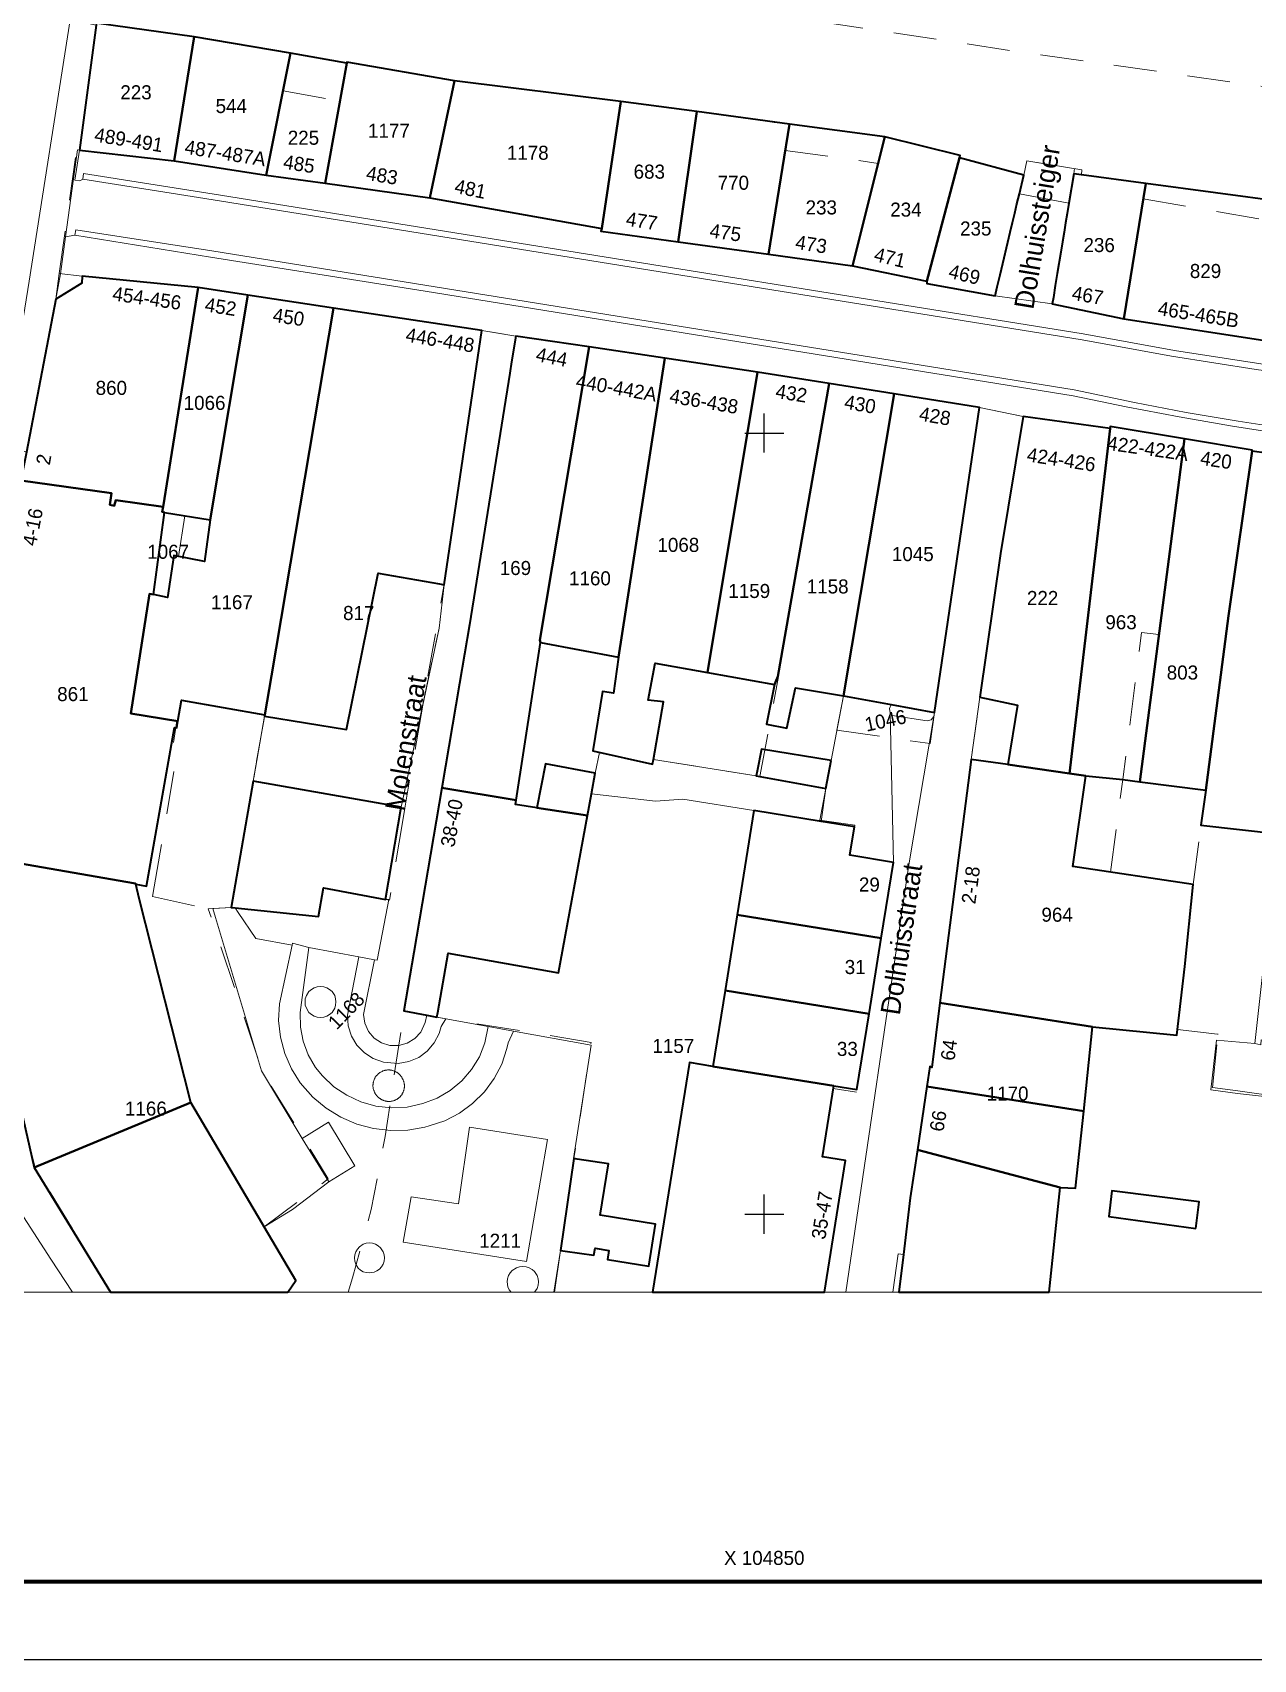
# Model space of a CAD drawing. Header units: metres. Extents: x 104718 to 105139, y 425172 to 425468.
# Drawn here: x 104803.2 to 104881.3, y 425171.5 to 425275.6 of the extents above; entities that cross this region are included whole.
import ezdxf
from ezdxf.enums import TextEntityAlignment as Align

# ---------------------------------------------------------------- set-up
doc = ezdxf.new("R2010")
doc.units = ezdxf.units.M
doc.header["$MEASUREMENT"] = 0
doc.linetypes.add('IE-TERREINAFSCHEIDING_KUNSTMATIG-SO', pattern=[10, 4, 4, -2])
doc.linetypes.add('KG-PERCEEL-SO', pattern=[19, 5.5, -4, 5.5, -4])
for name, color, linetype, lineweight in [('B-XX-AL-COORDINAATPUNT-G', 7, 'Continuous', 25), ('B-XX-AL-COORDINAATPUNT-T', 7, 'Continuous', 25), ('B-XX-AL-TEKENBLAD_DEELKADER-G', 7, 'Continuous', 18), ('B-XX-AL-TEKENBLAD_KADER-G', 7, 'Continuous', 70), ('B-XX-AL-TEKENBLAD_KADER_AFSNIJMARKERING-G', 7, 'Continuous', 25), ('B-XX-GR-BEPLANTING_CULTUUR_HEESTERS-G', 90, 'Continuous', 18), ('B-XX-IE-TERREINAFSCHEIDING_KUNSTMATIG_MUUR-G', 90, 'IE-TERREINAFSCHEIDING_KUNSTMATIG-SO', 18), ('B-XX-KG-GRENS_PERCEEL-G', 150, 'KG-PERCEEL-SO', 18), ('B-XX-KG-GRENS_PERCEEL-T', 150, 'KG-PERCEEL-SO', 18), ('B-XX-OG-BEBOUWING-G', 7, 'Continuous', 35), ('B-XX-OG-BEBOUWING_HUISNUMMER-T', 7, 'Continuous', 18), ('B-XX-OG-BEBOUWING_STRAATNAAM-T', 7, 'Continuous', 18), ('B-XX-OG-TERREIN_ERF-G', 7, 'Continuous', 18), ('B-XX-OG-WATER_RIVIER-G', 130, 'Continuous', 18), ('B-XX-VH-GESLOTENVERHARDING_KUNSTSTOF-G', 10, 'Continuous', 18), ('B-XX-VH-ONVERHARD_ZAND-G', 210, 'Continuous', 18), ('B-XX-VH-OPENVERHARDING-G', 90, 'Continuous', 18), ('B-XX-VH-OPENVERHARDING_BETONSTRAATSTEEN-G', 90, 'Continuous', 18)]:
    doc.layers.add(name, color=color, linetype=linetype, lineweight=lineweight)

msp = doc.modelspace()

# ---------------------------------------------------------------- linework, layer by layer
at = {"layer": 'B-XX-AL-COORDINAATPUNT-G', "ltscale": 0.5, "flags": 128}
for points in [[(104850, 425248.75), (104850, 425251.25)], [(104848.75, 425250), (104851.25, 425250)], [(104850, 425198.75), (104850, 425201.25)], [(104848.75, 425200), (104851.25, 425200)]]:
    msp.add_lwpolyline(points, dxfattribs=at)
at = {"layer": 'B-XX-AL-TEKENBLAD_DEELKADER-G', "ltscale": 0.5}
msp.add_lwpolyline([(104728.5, 425176.5), (105041.5, 425176.5), (105041.5, 425463.5), (104728.5, 425463.5)], close=True, dxfattribs=at)
at = {"layer": 'B-XX-AL-TEKENBLAD_KADER-G', "ltscale": 0.5}
msp.add_lwpolyline([(104728.5, 425176.5), (105134, 425176.5), (105134, 425463.5), (104728.5, 425463.5)], close=True, dxfattribs=at)
at = {"layer": 'B-XX-AL-TEKENBLAD_KADER_AFSNIJMARKERING-G', "ltscale": 0.5}
msp.add_lwpolyline([(104718.5, 425171.5), (105139, 425171.5), (105139, 425468.5), (104718.5, 425468.5)], close=True, dxfattribs=at)
at = {"layer": 'B-XX-GR-BEPLANTING_CULTUUR_HEESTERS-G', "ltscale": 0.5}
msp.add_lwpolyline([(104825.97, 425220.15), (104825.76, 425220.15), (104821.78, 425220.88), (104821.46, 425219.06), (104816.12, 425219.6), (104816.33, 425219.3), (104817.46, 425217.64), (104819.77, 425217.22), (104819.8, 425217.35), (104820.84, 425217.07), (104824.04, 425216.47), (104825.04, 425216.29), (104825.21, 425216.25), (104825.34, 425216.92)], close=True, dxfattribs=at)
at = {"layer": 'B-XX-IE-TERREINAFSCHEIDING_KUNSTMATIG_MUUR-G', "ltscale": 0.5, "flags": 128}
for points in [[(104829.51, 425240.28), (104829.18, 425237.5), (104826.75, 425226.06)], [(104818.01, 425231.88), (104817.28, 425227.71)]]:
    msp.add_lwpolyline(points, dxfattribs=at)
at = {"layer": 'B-XX-KG-GRENS_PERCEEL-G', "ltscale": 0.5, "flags": 128}
for points in [[(104806.64, 425283.5), (104830.34, 425279.82), (104866.98, 425274.3), (104903.27, 425269.17), (104934.56, 425264.95), (104960.26, 425261.3), (104972.43, 425259.51)], [(104807.24, 425276.1), (104807.26, 425276.23), (104813.51, 425275.36)], [(104806.16, 425268.11), (104807.24, 425276.1)], [(104812.21, 425267.42), (104813.51, 425275.36)], [(104813.51, 425275.36), (104814.15, 425275.27), (104819.68, 425274.31), (104819.2, 425271.91)], [(104822.84, 425271.24), (104823.28, 425273.74), (104830.18, 425272.54)], [(104828.59, 425265.06), (104830.18, 425272.54)], [(104830.18, 425272.54), (104840.82, 425271.22)], [(104818.12, 425266.51), (104819.2, 425271.91)], [(104819.2, 425271.91), (104822.84, 425271.24)], [(104821.88, 425265.99), (104822.84, 425271.24)], [(104839.6, 425263.09), (104840.82, 425271.22)], [(104840.82, 425271.22), (104842.55, 425271.01), (104845.68, 425270.57)], [(104844.49, 425262.24), (104845.68, 425270.57)], [(104845.68, 425270.57), (104850.63, 425269.88), (104851.61, 425269.76), (104851.34, 425268.09)], [(104857.3, 425267.26), (104857.73, 425268.96), (104862.55, 425267.77), (104862.49, 425267.62)], [(104804.87, 425260.2), (104805.97, 425268.13), (104806.16, 425268.11)], [(104806.16, 425268.11), (104812.21, 425267.42)], [(104850.27, 425261.45), (104851.34, 425268.09)], [(104851.34, 425268.09), (104857.3, 425267.26)], [(104812.21, 425267.42), (104817.7, 425266.57), (104818.12, 425266.51)], [(104855.62, 425260.72), (104857.3, 425267.26)], [(104860.41, 425259.72), (104862.49, 425267.62)], [(104862.49, 425267.62), (104866.62, 425266.5)], [(104866.62, 425266.5), (104866.81, 425267.42), (104869.87, 425266.93)], [(104869.81, 425266.59), (104869.87, 425266.93)], [(104818.12, 425266.51), (104821.88, 425265.99)], [(104821.88, 425265.99), (104828.59, 425265.06)], [(104866.62, 425266.5), (104864.78, 425258.78), (104860.41, 425259.57), (104860.41, 425259.72)], [(104873.02, 425257.31), (104868.44, 425258.26), (104869.81, 425266.59)], [(104869.81, 425266.59), (104874.43, 425265.97), (104874.26, 425264.98)], [(104828.59, 425265.06), (104828.88, 425265.02), (104839.6, 425263.09)], [(104873.02, 425257.31), (104874.26, 425264.98)], [(104874.26, 425264.98), (104883.29, 425263.44)], [(104844.49, 425262.24), (104839.54, 425262.91), (104839.6, 425263.09)], [(104844.49, 425262.24), (104850.27, 425261.45)], [(104850.27, 425261.45), (104855.62, 425260.72)], [(104855.62, 425260.72), (104860.41, 425259.72)], [(104804.65, 425258.57), (104804.87, 425260.2)], [(104804.87, 425260.2), (104806.34, 425260.04)], [(104806.34, 425260.04), (104813.75, 425259.31)], [(104802.84, 425249.19), (104804.65, 425258.57)], [(104811.51, 425245.28), (104811.62, 425245.96), (104813.75, 425259.31)], [(104812.9, 425244.71), (104814.52, 425244.44), (104816.93, 425258.83)], [(104813.75, 425259.31), (104816.93, 425258.83)], [(104816.93, 425258.83), (104822.43, 425258)], [(104815.87, 425219.63), (104818.02, 425231.96), (104818.46, 425234.46), (104820.62, 425247.39), (104822.43, 425258)], [(104822.43, 425258), (104831.91, 425256.56)], [(104829.51, 425240.33), (104831.91, 425256.56)], [(104831.91, 425256.56), (104834.09, 425256.21)], [(104873.02, 425257.31), (104873.1, 425257.29), (104882.5, 425255.86)], [(104829.36, 425227.28), (104831.09, 425237.48), (104834.09, 425256.21)], [(104834.09, 425256.21), (104838.79, 425255.51)], [(104834.11, 425226.49), (104835.67, 425236.6), (104835.64, 425236.72), (104838.79, 425255.51)], [(104838.79, 425255.51), (104843.64, 425254.8)], [(104843.64, 425254.8), (104840.66, 425235.66), (104840.34, 425233.34), (104839.65, 425233.46), (104839.02, 425229.66), (104839.45, 425229.56)], [(104843.64, 425254.8), (104847.29, 425254.26), (104849.57, 425253.9)], [(104842.9, 425229.1), (104843.55, 425232.8), (104842.57, 425232.9), (104843.01, 425235.27), (104846.36, 425234.68), (104849.57, 425253.9)], [(104849.57, 425253.9), (104854.15, 425253.17)], [(104850.86, 425234.42), (104854.15, 425253.17)], [(104854.15, 425253.17), (104858.32, 425252.51)], [(104855.07, 425233.18), (104856.82, 425243.62), (104858.32, 425252.51)], [(104858.32, 425252.51), (104863.78, 425251.64)], [(104860.9, 425232.11), (104863.78, 425251.64)], [(104863.78, 425251.64), (104866.58, 425251.05)], [(104863.25, 425229.11), (104863.8, 425233.09), (104865.12, 425242.28), (104866.58, 425251.05)], [(104866.58, 425251.05), (104872.14, 425250.28)], [(104869.58, 425228.21), (104870.67, 425237.78), (104872.14, 425250.28)], [(104872.14, 425250.28), (104872.14, 425250.42), (104876.9, 425249.63)], [(104872.17, 425221.89), (104872.95, 425227.82), (104874.15, 425237.24), (104875.27, 425237.11), (104876.9, 425249.63)], [(104876.9, 425249.63), (104881.23, 425248.86)], [(104877.46, 425221.1), (104877.95, 425224.91), (104878.27, 425227.14), (104879.72, 425238.29), (104881.23, 425248.86)], [(104881.23, 425248.86), (104886.75, 425248.06)], [(104802.41, 425246.96), (104808.22, 425246.15), (104808.1, 425245.4), (104808.39, 425245.34), (104808.49, 425245.7), (104811.51, 425245.28)], [(104810.89, 425239.66), (104811.6, 425244.92)], [(104811.6, 425244.92), (104811.46, 425244.95), (104811.51, 425245.28)], [(104811.6, 425244.92), (104812.9, 425244.71)], [(104812.49, 425242.09), (104812.9, 425244.71)], [(104810.89, 425239.66), (104811.79, 425239.47), (104812.2, 425242.15), (104812.49, 425242.09)], [(104810.95, 425220.95), (104812.36, 425229.25), (104812.07, 425229.49), (104812.4, 425231.57), (104809.45, 425232.05), (104810.64, 425239.7), (104810.89, 425239.66)], [(104826.84, 425225.07), (104826.98, 425225.98), (104829.51, 425240.33)], [(104849.72, 425228.02), (104850.92, 425234.41), (104850.86, 425234.42)], [(104854.65, 425230.98), (104855.07, 425233.18)], [(104855.07, 425233.18), (104860.9, 425232.11)], [(104860.63, 425230.12), (104860.9, 425232.11)], [(104853.94, 425227.24), (104854.65, 425230.98)], [(104854.65, 425230.98), (104860.63, 425230.12)], [(104839.18, 425228.23), (104839.45, 425229.56)], [(104839.45, 425229.56), (104842.85, 425228.81), (104842.9, 425229.1)], [(104838.68, 425225.51), (104839.18, 425228.23)], [(104842.9, 425229.1), (104849.48, 425228.06), (104849.72, 425228.02)], [(104861.23, 425213.52), (104861.31, 425214.18), (104863.25, 425229.11)], [(104863.25, 425229.11), (104865.6, 425228.78), (104869.58, 425228.21)], [(104869.58, 425228.21), (104870.6, 425228.05), (104869.76, 425222.25), (104872.17, 425221.89)], [(104826.93, 425213.02), (104829.36, 425227.28)], [(104829.36, 425227.28), (104834.11, 425226.49)], [(104849.72, 425228.02), (104853.94, 425227.24)], [(104853.56, 425225.22), (104853.94, 425227.24)], [(104835.44, 425226), (104834.07, 425226.23), (104834.11, 425226.49)], [(104835.44, 425226), (104838.68, 425225.51)], [(104853.56, 425225.22), (104855.79, 425224.9), (104855.45, 425223.03), (104858.27, 425222.52), (104855.9, 425207.8)], [(104815.87, 425219.63), (104821.46, 425219.06), (104821.78, 425220.88), (104826.01, 425220.11), (104826.84, 425225.07)], [(104808.17, 425195), (104803.29, 425203.08), (104801.96, 425208.47), (104800.93, 425213), (104798.71, 425222.98)], [(104802.74, 425222.38), (104809.45, 425221.21), (104809.75, 425221.15), (104810.95, 425220.95)], [(104810.83, 425220.33), (104810.95, 425220.95)], [(104872.17, 425221.89), (104877.46, 425221.1)], [(104876.45, 425211.83), (104876.93, 425215.86), (104877.46, 425221.1)], [(104810.83, 425220.33), (104814.41, 425219.55)], [(104814.41, 425219.55), (104815.87, 425219.63)], [(104819.51, 425195), (104820.02, 425195.76), (104817.99, 425199.2), (104822.09, 425202.26), (104817.87, 425209.12), (104814.41, 425219.55)], [(104823.36, 425195), (104823.65, 425195.93), (104824.84, 425200.31), (104825.73, 425204.98), (104826.93, 425213.02)], [(104826.93, 425213.02), (104829.04, 425212.61), (104838.92, 425211), (104837.82, 425203.56)], [(104859.8, 425204.12), (104860.6, 425209.45), (104860.72, 425209.39), (104861.23, 425213.52)], [(104861.23, 425213.52), (104871.02, 425211.99)], [(104869.93, 425201.67), (104871.02, 425211.99)], [(104871.02, 425211.99), (104876.41, 425211.46)], [(104876.41, 425211.46), (104876.45, 425211.83)], [(104876.45, 425211.83), (104879.01, 425211.52), (104879.05, 425211.52)], [(104878.7, 425208.11), (104879.05, 425211.52)], [(104855.2, 425203.44), (104853.72, 425203.68), (104854.42, 425208.04), (104855.9, 425207.8)], [(104878.7, 425208.11), (104880.31, 425207.89)], [(104880.31, 425207.89), (104887.44, 425206.91)], [(104836.96, 425197.67), (104837.82, 425203.56)], [(104853.85, 425195), (104855.2, 425203.44)], [(104858.62, 425195), (104859.36, 425201.16), (104859.8, 425204.12)], [(104859.8, 425204.12), (104868.95, 425201.71), (104869.93, 425201.67)], [(104836.52, 425195), (104836.96, 425197.67)]]:
    msp.add_lwpolyline(points, dxfattribs=at)
at = {"layer": 'B-XX-OG-BEBOUWING-G', "ltscale": 0.5}
for points in [[(104806.16, 425268.11), (104812.22, 425267.42), (104813.51, 425275.36), (104807.26, 425276.23), (104807.24, 425276.1)], [(104819.68, 425274.31), (104813.51, 425275.36), (104812.22, 425267.42), (104818.12, 425266.51)], [(104823.28, 425273.68), (104819.68, 425274.31), (104818.12, 425266.51), (104821.88, 425265.99)], [(104830.17, 425272.54), (104823.28, 425273.74), (104823.28, 425273.68), (104821.88, 425265.99), (104828.59, 425265.06)], [(104840.82, 425271.22), (104830.17, 425272.54), (104828.59, 425265.06), (104839.6, 425263.09)], [(104845.68, 425270.57), (104840.82, 425271.22), (104839.6, 425263.09), (104839.54, 425262.91), (104844.49, 425262.24)], [(104851.61, 425269.76), (104845.68, 425270.57), (104844.49, 425262.24), (104850.27, 425261.45)], [(104857.73, 425268.95), (104851.61, 425269.76), (104850.27, 425261.45), (104855.64, 425260.71)], [(104862.49, 425267.62), (104862.55, 425267.77), (104857.73, 425268.95), (104855.64, 425260.71), (104860.41, 425259.72)], [(104862.49, 425267.62), (104860.41, 425259.72), (104860.41, 425259.57), (104864.78, 425258.78), (104864.92, 425259.36), (104865.1, 425260.12), (104865.28, 425260.86), (104865.6, 425262.22), (104865.75, 425262.86), (104865.9, 425263.48), (104866.04, 425264.07), (104866.18, 425264.67), (104866.33, 425265.3), (104866.62, 425266.5)], [(104873.02, 425257.31), (104874.43, 425265.97), (104870.3, 425266.52), (104869.81, 425266.59), (104869.5, 425264.71), (104869.39, 425264.06), (104869.29, 425263.45), (104869.19, 425262.86), (104869.09, 425262.23), (104868.98, 425261.58), (104868.76, 425260.21), (104868.63, 425259.45), (104868.51, 425258.68), (104868.44, 425258.26)], [(104883.29, 425263.44), (104883.34, 425264.78), (104874.43, 425265.97), (104873.02, 425257.31), (104882.47, 425255.86)], [(104802.41, 425246.96), (104808.22, 425246.15), (104808.1, 425245.4), (104808.39, 425245.34), (104808.49, 425245.7), (104811.51, 425245.28), (104813.75, 425259.31), (104806.34, 425260.04), (104806.31, 425259.6), (104804.65, 425258.57), (104802.76, 425248.78)], [(104822.43, 425258), (104816.93, 425258.83), (104814.52, 425244.44), (104814.16, 425241.77), (104812.2, 425242.15), (104811.79, 425239.47), (104810.9, 425239.66), (104810.64, 425239.7), (104809.45, 425232.05), (104812.46, 425231.56), (104812.7, 425232.9), (104818.02, 425231.96), (104818.46, 425234.46)], [(104816.93, 425258.83), (104813.75, 425259.31), (104811.51, 425245.28), (104811.46, 425244.95), (104811.6, 425244.92), (104814.52, 425244.44)], [(104822.43, 425258), (104818.46, 425234.46), (104818.02, 425231.96), (104818.01, 425231.88), (104823.25, 425231.03), (104825.29, 425241.02), (104829.2, 425240.34), (104829.51, 425240.28), (104831.91, 425256.56)], [(104838.79, 425255.51), (104834.09, 425256.21), (104833.82, 425254.56), (104833.71, 425253.84), (104831.13, 425237.72), (104830.49, 425233.96), (104829.35, 425227.28), (104834.11, 425226.49), (104835.67, 425236.6), (104835.64, 425236.75)], [(104843.64, 425254.8), (104838.79, 425255.51), (104835.64, 425236.75), (104835.67, 425236.6), (104840.66, 425235.66)], [(104849.57, 425253.9), (104843.64, 425254.8), (104840.66, 425235.66), (104840.34, 425233.34), (104839.65, 425233.46), (104839.02, 425229.66), (104842.85, 425228.81), (104842.9, 425229.1), (104843.55, 425232.8), (104842.57, 425232.9), (104843.01, 425235.27), (104846.36, 425234.68)], [(104854.15, 425253.17), (104849.57, 425253.9), (104846.36, 425234.68), (104850.65, 425233.91), (104850.86, 425234.42)], [(104858.32, 425252.51), (104854.15, 425253.17), (104850.86, 425234.42), (104850.65, 425233.91), (104850.14, 425231.36), (104851.45, 425231.11), (104852.01, 425233.69), (104855.07, 425233.18)], [(104858.13, 425232.62), (104860.9, 425232.11), (104863.78, 425251.64), (104858.32, 425252.51), (104855.07, 425233.18)], [(104872.14, 425250.28), (104866.58, 425251.05), (104865.12, 425242.28), (104863.8, 425233.09), (104866.21, 425232.59), (104865.6, 425228.78), (104869.54, 425228.21)], [(104876.9, 425249.63), (104872.14, 425250.42), (104872.14, 425250.28), (104869.54, 425228.21), (104870.59, 425228.05), (104872.95, 425227.82), (104874.05, 425227.67)], [(104881.23, 425248.84), (104881.23, 425248.9), (104876.9, 425249.63), (104874.05, 425227.67), (104878.27, 425227.14), (104879.72, 425238.29)], [(104886.75, 425248.06), (104881.23, 425248.84), (104879.72, 425238.29), (104878.27, 425227.14), (104877.95, 425224.91), (104882.91, 425224.35), (104883.54, 425224.25)], [(104810.9, 425239.66), (104811.6, 425244.92), (104811.46, 425244.95), (104811.51, 425245.28), (104808.49, 425245.7), (104808.39, 425245.34), (104808.1, 425245.4), (104808.22, 425246.15), (104802.41, 425246.96), (104800.77, 425238.43), (104798.74, 425223.2), (104802.74, 425222.38), (104809.75, 425221.16), (104809.76, 425221.12), (104810.46, 425221), (104812.24, 425231.16), (104812.39, 425231.13), (104812.46, 425231.56), (104809.45, 425232.05), (104810.64, 425239.7)], [(104854.29, 425229.04), (104849.82, 425229.76), (104849.54, 425228.35), (104849.48, 425228.06), (104853.94, 425227.24)], [(104835.44, 425226), (104838.68, 425225.51), (104838.94, 425226.91), (104839.18, 425228.23), (104836, 425228.83)], [(104870.59, 425228.05), (104869.54, 425228.21), (104865.6, 425228.78), (104863.25, 425229.11), (104861.23, 425213.52), (104871.02, 425211.99), (104876.41, 425211.46), (104876.93, 425215.86), (104877.46, 425221.1), (104869.76, 425222.25)], [(104826.75, 425226.06), (104817.28, 425227.71), (104815.87, 425219.63), (104816.12, 425219.6), (104821.46, 425219.06), (104821.78, 425220.88), (104825.76, 425220.15)], [(104838.68, 425225.51), (104835.44, 425226), (104834.07, 425226.23), (104834.11, 425226.49), (104829.35, 425227.28), (104827.57, 425216.75), (104826.93, 425213.02), (104828.39, 425212.74), (104829.04, 425212.61), (104829.1, 425212.91), (104829.77, 425216.71), (104836.82, 425215.45)], [(104849.34, 425225.83), (104848.27, 425219.16), (104857.49, 425217.67), (104858.27, 425222.52), (104855.48, 425222.97), (104855.78, 425224.79), (104853.65, 425225.13)], [(104809.99, 425220.21), (104809.76, 425221.12), (104809.75, 425221.16), (104802.74, 425222.38), (104798.74, 425223.2), (104798.73, 425223.09), (104798.69, 425223.09), (104799.38, 425220.07), (104803.25, 425202.99), (104813.29, 425207.15)], [(104856.71, 425212.82), (104857.49, 425217.67), (104848.27, 425219.16), (104847.49, 425214.31)], [(104846.71, 425209.46), (104854.45, 425208.22), (104855.93, 425207.98), (104856.71, 425212.82), (104847.49, 425214.31)], [(104871.02, 425211.99), (104861.23, 425213.52), (104860.72, 425209.39), (104860.6, 425209.45), (104860.41, 425208.17), (104870.45, 425206.6)], [(104854.45, 425208.22), (104846.71, 425209.46), (104845.21, 425209.7), (104842.84, 425195), (104853.85, 425195), (104855.2, 425203.44), (104853.72, 425203.68)], [(104870.45, 425206.6), (104860.41, 425208.17), (104859.8, 425204.12), (104868.95, 425201.71), (104869.93, 425201.67)], [(104817.84, 425199.45), (104813.29, 425207.15), (104803.25, 425202.99), (104808.14, 425195), (104819.51, 425195), (104820.02, 425195.76), (104817.99, 425199.2)], [(104837.82, 425203.56), (104836.96, 425197.67), (104837.25, 425197.63), (104839.1, 425197.38), (104839.17, 425197.83), (104840.06, 425197.68), (104839.96, 425197.11), (104842.61, 425196.68), (104843.04, 425199.36), (104839.5, 425199.93), (104840.02, 425203.23), (104838.03, 425203.53)], [(104868.23, 425195), (104868.95, 425201.71), (104859.8, 425204.12), (104859.34, 425201.05), (104858.91, 425197.42), (104858.62, 425195)], [(104877.62, 425199.09), (104877.84, 425200.79), (104872.25, 425201.5), (104872.06, 425199.86)]]:
    msp.add_lwpolyline(points, close=True, dxfattribs=at)
at = {"layer": 'B-XX-OG-TERREIN_ERF-G', "ltscale": 0.5}
for points in [[(104814.52, 425244.44), (104811.6, 425244.92), (104810.9, 425239.66), (104811.79, 425239.47), (104812.2, 425242.15), (104814.16, 425241.77)], [(104829.18, 425237.5), (104829.51, 425240.28), (104829.2, 425240.34), (104825.29, 425241.02), (104823.25, 425231.03), (104818.01, 425231.88), (104817.28, 425227.71), (104826.75, 425226.06)], [(104838.94, 425226.91), (104843.04, 425226.43), (104844.79, 425226.56), (104849.34, 425225.83), (104853.65, 425225.13), (104853.94, 425227.24), (104849.48, 425228.06), (104842.9, 425229.1), (104842.85, 425228.81), (104839.02, 425229.66), (104839.65, 425233.46), (104840.34, 425233.34), (104840.66, 425235.66), (104835.67, 425236.6), (104834.11, 425226.49), (104834.07, 425226.23), (104835.44, 425226), (104836, 425228.83), (104839.18, 425228.23)], [(104850.14, 425231.36), (104850.65, 425233.91), (104846.36, 425234.68), (104843.01, 425235.27), (104842.57, 425232.9), (104843.55, 425232.8), (104842.9, 425229.1), (104849.48, 425228.06), (104849.54, 425228.35), (104849.82, 425229.76), (104854.29, 425229.04), (104855.07, 425233.18), (104852.01, 425233.69), (104851.45, 425231.11)], [(104817.82, 425209.17), (104814.86, 425219), (104814.69, 425219.57), (104815.87, 425219.63), (104817.28, 425227.71), (104818.01, 425231.88), (104818.02, 425231.96), (104812.7, 425232.9), (104812.46, 425231.56), (104812.39, 425231.13), (104812.24, 425231.16), (104810.46, 425221), (104809.76, 425221.12), (104809.99, 425220.21), (104813.29, 425207.15), (104817.84, 425199.45), (104817.99, 425199.2), (104819.79, 425200.31), (104822.12, 425202.07), (104820.42, 425204.84)], [(104866.21, 425232.59), (104863.8, 425233.09), (104863.25, 425229.11), (104865.6, 425228.78)], [(104885.94, 425195), (104887.38, 425206.5), (104887.44, 425206.91), (104883.55, 425207.36), (104880.3, 425207.73), (104878.58, 425207.96), (104878.96, 425211.14), (104881.4, 425210.93), (104882.91, 425224.35), (104877.95, 425224.91), (104878.27, 425227.14), (104874.05, 425227.67), (104872.95, 425227.82), (104870.59, 425228.05), (104869.76, 425222.25), (104877.46, 425221.1), (104876.93, 425215.86), (104876.41, 425211.46), (104871.02, 425211.99), (104870.45, 425206.6), (104869.93, 425201.67), (104868.95, 425201.71), (104868.23, 425195)], [(104849.34, 425225.83), (104844.79, 425226.56), (104843.04, 425226.43), (104838.94, 425226.91), (104838.68, 425225.51), (104836.82, 425215.45), (104829.77, 425216.71), (104829.1, 425212.91), (104829.04, 425212.61), (104829.61, 425212.51), (104832.33, 425212.01), (104833.95, 425211.72), (104838.91, 425210.81), (104837.79, 425203.56), (104837.82, 425203.56), (104838.03, 425203.53), (104840.02, 425203.23), (104839.5, 425199.93), (104843.04, 425199.36), (104842.61, 425196.68), (104839.96, 425197.11), (104840.06, 425197.68), (104839.17, 425197.83), (104839.1, 425197.38), (104837.25, 425197.63), (104836.96, 425197.67), (104836.57, 425195), (104842.84, 425195), (104845.21, 425209.7), (104846.71, 425209.46), (104847.49, 425214.31), (104848.27, 425219.16)], [(104877.62, 425199.09), (104872.06, 425199.86), (104872.25, 425201.5), (104877.84, 425200.79)]]:
    msp.add_lwpolyline(points, close=True, dxfattribs=at)
at = {"layer": 'B-XX-OG-WATER_RIVIER-G', "ltscale": 0.5}
msp.add_lwpolyline([(104807.26, 425276.23), (104813.51, 425275.36), (104819.68, 425274.31), (104823.28, 425273.68), (104823.28, 425273.74), (104830.17, 425272.54), (104840.82, 425271.22), (104845.68, 425270.57), (104851.61, 425269.76), (104857.73, 425268.95), (104862.55, 425267.77), (104862.49, 425267.62), (104866.62, 425266.5), (104866.81, 425267.42), (104870.34, 425266.85), (104870.3, 425266.52), (104874.43, 425265.97), (104883.34, 425264.78)], dxfattribs=at)
at = {"layer": 'B-XX-VH-GESLOTENVERHARDING_KUNSTSTOF-G', "ltscale": 0.5}
msp.add_lwpolyline([(104827.39, 425201.11), (104826.89, 425198.22), (104834.77, 425196.97), (104836.12, 425204.79), (104831.14, 425205.58), (104830.43, 425200.66)], close=True, dxfattribs=at)
at = {"layer": 'B-XX-VH-ONVERHARD_ZAND-G', "ltscale": 0.5}
for points in [[(104820.6, 425213.59), (104820.62, 425213.38), (104820.69, 425213.18), (104820.85, 425212.92), (104821.01, 425212.79), (104821.19, 425212.68), (104821.38, 425212.62), (104821.59, 425212.6), (104821.8, 425212.62), (104821.99, 425212.68), (104822.17, 425212.79), (104822.33, 425212.92), (104822.5, 425213.18), (104822.56, 425213.38), (104822.58, 425213.59), (104822.56, 425213.79), (104822.5, 425213.99), (104822.33, 425214.25), (104822.17, 425214.39), (104821.99, 425214.49), (104821.8, 425214.56), (104821.59, 425214.58), (104821.38, 425214.56), (104821.19, 425214.49), (104821.01, 425214.39), (104820.85, 425214.25), (104820.69, 425213.99), (104820.62, 425213.79)], [(104826.83, 425208.69), (104826.81, 425208.72), (104826.8, 425208.76), (104826.78, 425208.79), (104826.76, 425208.82), (104826.73, 425208.84), (104826.71, 425208.87), (104826.69, 425208.9), (104826.66, 425208.93), (104826.64, 425208.95), (104826.61, 425208.98), (104826.58, 425209), (104826.56, 425209.02), (104826.53, 425209.05), (104826.5, 425209.07), (104826.47, 425209.09), (104826.43, 425209.1), (104826.4, 425209.12), (104826.37, 425209.14), (104826.34, 425209.15), (104826.3, 425209.16), (104826.27, 425209.18), (104826.23, 425209.19), (104826.2, 425209.2), (104826.16, 425209.21), (104826.13, 425209.21), (104826.09, 425209.22), (104826.06, 425209.22), (104826.02, 425209.23), (104825.98, 425209.23), (104825.95, 425209.23), (104825.91, 425209.23), (104825.88, 425209.23), (104825.84, 425209.22), (104825.8, 425209.22), (104825.77, 425209.21), (104825.73, 425209.21), (104825.7, 425209.2), (104825.66, 425209.19), (104825.63, 425209.18), (104825.59, 425209.17), (104825.56, 425209.15), (104825.53, 425209.14), (104825.49, 425209.12), (104825.46, 425209.1), (104825.43, 425209.09), (104825.4, 425209.07), (104825.37, 425209.05), (104825.34, 425209.02), (104825.31, 425209), (104825.29, 425208.98), (104825.26, 425208.95), (104825.23, 425208.93), (104825.21, 425208.9), (104825.18, 425208.87), (104825.16, 425208.85), (104825.14, 425208.82), (104825.12, 425208.79), (104825.1, 425208.76), (104825.08, 425208.73), (104825.06, 425208.69), (104825.05, 425208.66), (104825.03, 425208.63), (104825.02, 425208.59), (104825.01, 425208.56), (104825, 425208.53), (104824.99, 425208.49), (104824.98, 425208.46), (104824.97, 425208.42), (104824.96, 425208.38), (104824.96, 425208.35), (104824.96, 425208.31), (104824.95, 425208.28), (104824.95, 425208.24), (104824.95, 425208.2), (104824.95, 425208.17), (104824.96, 425208.13), (104824.96, 425208.1), (104824.97, 425208.06), (104824.97, 425208.02), (104824.98, 425207.99), (104824.99, 425207.95), (104825, 425207.92), (104825.02, 425207.89), (104825.03, 425207.85), (104825.04, 425207.82), (104825.06, 425207.79), (104825.08, 425207.75), (104825.09, 425207.72), (104825.11, 425207.69), (104825.13, 425207.66), (104825.16, 425207.63), (104825.18, 425207.6), (104825.2, 425207.58), (104825.23, 425207.55), (104825.25, 425207.52), (104825.28, 425207.5), (104825.3, 425207.47), (104825.33, 425207.45), (104825.36, 425207.43), (104825.36, 425207.43), (104825.38, 425207.41), (104825.41, 425207.4), (104825.43, 425207.38), (104825.45, 425207.37), (104825.48, 425207.35), (104825.5, 425207.34), (104825.52, 425207.33), (104825.55, 425207.31), (104825.57, 425207.3), (104825.6, 425207.29), (104825.62, 425207.28), (104825.65, 425207.27), (104825.68, 425207.26), (104825.7, 425207.25), (104825.73, 425207.25), (104825.76, 425207.24), (104825.78, 425207.24), (104825.81, 425207.23), (104825.84, 425207.23), (104825.86, 425207.22), (104825.89, 425207.22), (104825.92, 425207.22), (104825.95, 425207.22), (104825.97, 425207.22), (104826, 425207.22), (104826.03, 425207.22), (104826.06, 425207.22), (104826.08, 425207.22), (104826.11, 425207.23), (104826.14, 425207.23), (104826.16, 425207.23), (104826.19, 425207.24), (104826.22, 425207.25), (104826.25, 425207.25), (104826.27, 425207.26), (104826.3, 425207.27), (104826.32, 425207.28), (104826.35, 425207.29), (104826.37, 425207.3), (104826.4, 425207.31), (104826.42, 425207.32), (104826.45, 425207.34), (104826.47, 425207.35), (104826.5, 425207.37), (104826.52, 425207.38), (104826.54, 425207.4), (104826.56, 425207.41), (104826.59, 425207.43), (104826.61, 425207.45), (104826.63, 425207.46), (104826.65, 425207.48), (104826.67, 425207.5), (104826.69, 425207.52), (104826.71, 425207.54), (104826.72, 425207.56), (104826.74, 425207.58), (104826.76, 425207.6), (104826.78, 425207.63), (104826.79, 425207.65), (104826.81, 425207.67), (104826.82, 425207.7), (104826.83, 425207.72), (104826.85, 425207.74), (104826.86, 425207.77), (104826.87, 425207.79), (104826.88, 425207.82), (104826.89, 425207.84), (104826.9, 425207.87), (104826.91, 425207.89), (104826.92, 425207.92), (104826.93, 425207.95), (104826.93, 425207.97), (104826.94, 425208), (104826.95, 425208.03), (104826.95, 425208.06), (104826.95, 425208.08), (104826.96, 425208.11), (104826.96, 425208.14), (104826.96, 425208.16), (104826.96, 425208.19), (104826.96, 425208.22), (104826.96, 425208.25), (104826.96, 425208.27), (104826.96, 425208.3), (104826.95, 425208.33), (104826.95, 425208.36), (104826.95, 425208.38), (104826.94, 425208.41), (104826.93, 425208.44), (104826.93, 425208.46), (104826.92, 425208.49), (104826.91, 425208.52), (104826.9, 425208.54), (104826.89, 425208.57), (104826.88, 425208.59), (104826.87, 425208.62), (104826.86, 425208.64), (104826.85, 425208.67)], [(104823.76, 425197.2), (104823.79, 425197), (104823.85, 425196.81), (104824.01, 425196.55), (104824.16, 425196.42), (104824.33, 425196.32), (104824.52, 425196.26), (104824.72, 425196.24), (104825.02, 425196.28), (104825.2, 425196.37), (104825.37, 425196.48), (104825.5, 425196.63), (104825.6, 425196.81), (104825.66, 425197), (104825.68, 425197.2), (104825.66, 425197.4), (104825.6, 425197.59), (104825.44, 425197.84), (104825.29, 425197.97), (104825.12, 425198.08), (104824.92, 425198.14), (104824.72, 425198.16), (104824.52, 425198.14), (104824.33, 425198.08), (104824.08, 425197.91), (104823.95, 425197.76), (104823.85, 425197.59), (104823.79, 425197.4)], [(104833.54, 425195.66), (104833.59, 425195.35), (104833.68, 425195.16), (104833.79, 425195), (104835.3, 425195), (104835.46, 425195.25), (104835.53, 425195.45), (104835.55, 425195.66), (104835.53, 425195.87), (104835.46, 425196.07), (104835.29, 425196.33), (104835.14, 425196.47), (104834.95, 425196.57), (104834.75, 425196.64), (104834.55, 425196.66), (104834.34, 425196.64), (104834.14, 425196.57), (104833.87, 425196.4), (104833.73, 425196.25), (104833.63, 425196.07), (104833.56, 425195.87)]]:
    msp.add_lwpolyline(points, close=True, dxfattribs=at)
at = {"layer": 'B-XX-VH-OPENVERHARDING-G', "ltscale": 0.5}
for points in [[(104806.16, 425268.11), (104807.24, 425276.1), (104805.59, 425276.46), (104805.57, 425276.44), (104802.94, 425259.72), (104801.25, 425249.22), (104802.76, 425248.78), (104804.65, 425258.57), (104804.95, 425260.18), (104805.27, 425262.56), (104806.03, 425268.13)], [(104870.3, 425266.52), (104870.34, 425266.85), (104866.81, 425267.42), (104866.62, 425266.5), (104866.33, 425265.3), (104869.5, 425264.71), (104869.81, 425266.59)], [(104815.2, 425265.23), (104806.42, 425266.61), (104806.37, 425266.24), (104815.13, 425264.87), (104870.35, 425255.96), (104876.07, 425254.92), (104881.49, 425254.07), (104884.51, 425253.65), (104910.29, 425250.75), (104917.99, 425249.79), (104965.42, 425243.05), (104965.56, 425243.4), (104954.35, 425244.97), (104923.93, 425249.33), (104912.3, 425250.9), (104884.55, 425254.04), (104882.63, 425254.31), (104876.26, 425255.29), (104870.42, 425256.34)], [(104869.39, 425264.06), (104869.5, 425264.71), (104866.33, 425265.3), (104866.18, 425264.67), (104866.04, 425264.07), (104865.9, 425263.48), (104865.75, 425262.86), (104865.6, 425262.22), (104865.28, 425260.86), (104865.1, 425260.12), (104864.92, 425259.36), (104864.78, 425258.78), (104868.44, 425258.26), (104868.51, 425258.68), (104868.63, 425259.45), (104868.76, 425260.21), (104868.98, 425261.58), (104869.09, 425262.23), (104869.19, 425262.86), (104869.29, 425263.45)], [(104814.63, 425261.66), (104805.92, 425263.01), (104805.87, 425262.66), (104814.54, 425261.25), (104828.3, 425259.09), (104869.78, 425252.38), (104873.17, 425251.68), (104876.56, 425251.03), (104879.97, 425250.43), (104884.1, 425249.79), (104911.81, 425246.66), (104926.09, 425244.69), (104953.77, 425240.74), (104964.03, 425239.35), (104964.15, 425239.67), (104953.82, 425241.12), (104926.1, 425245.08), (104911.87, 425247.03), (104905.86, 425247.74), (104883.66, 425250.24), (104880.33, 425250.75), (104877.01, 425251.32), (104873.7, 425251.95), (104869.85, 425252.76)], [(104833.71, 425253.84), (104833.82, 425254.56), (104834.09, 425256.21), (104832.83, 425256.41), (104831.91, 425256.56), (104829.51, 425240.28), (104829.18, 425237.5), (104826.75, 425226.06), (104825.76, 425220.15), (104825.97, 425220.15), (104825.34, 425216.92), (104825.21, 425216.25), (104825.04, 425216.29), (104824.34, 425212.78), (104824.42, 425212.22), (104824.66, 425211.7), (104825.03, 425211.27), (104825.5, 425210.97), (104826.04, 425210.8), (104826.61, 425210.79), (104827.15, 425210.94), (104827.64, 425211.24), (104828.02, 425211.66), (104828.3, 425212.26), (104828.39, 425212.74), (104826.93, 425213.02), (104827.57, 425216.75), (104829.35, 425227.28), (104830.49, 425233.96), (104831.13, 425237.72)], [(104858.24, 425195), (104858.57, 425197.47), (104858.91, 425197.42), (104859.34, 425201.05), (104859.8, 425204.12), (104860.41, 425208.17), (104860.6, 425209.45), (104860.72, 425209.39), (104861.23, 425213.52), (104863.25, 425229.11), (104863.8, 425233.09), (104865.12, 425242.28), (104866.58, 425251.05), (104863.78, 425251.64), (104860.9, 425232.11), (104860.86, 425231.85), (104859.26, 425222.36), (104855.23, 425195)], [(104855.07, 425233.18), (104854.29, 425229.04), (104853.94, 425227.24), (104853.65, 425225.13), (104855.78, 425224.79), (104855.48, 425222.97), (104858.27, 425222.52), (104858.06, 425232.1), (104858.02, 425232.37), (104858.13, 425232.62)], [(104855.23, 425195), (104859.26, 425222.36), (104860.86, 425231.85), (104860.68, 425231.65), (104860.42, 425231.58), (104858.19, 425231.93), (104858.06, 425232.1), (104858.27, 425222.52), (104857.49, 425217.67), (104856.71, 425212.82), (104855.93, 425207.98), (104854.45, 425208.22), (104853.72, 425203.68), (104855.2, 425203.44), (104853.85, 425195)], [(104836.57, 425195), (104836.96, 425197.67), (104837.82, 425203.56), (104837.79, 425203.56), (104838.91, 425210.81), (104833.95, 425211.72), (104833.61, 425210.96), (104833.53, 425210.6), (104833.19, 425209.61), (104832.7, 425208.68), (104832.08, 425207.83), (104831.33, 425207.09), (104830.48, 425206.47), (104829.55, 425205.98), (104828.55, 425205.65), (104828.28, 425205.57), (104827.19, 425205.38), (104826.09, 425205.35), (104824.99, 425205.48), (104823.92, 425205.76), (104822.9, 425206.2), (104821.95, 425206.78), (104821.1, 425207.48), (104820.29, 425208.41), (104819.73, 425209.31), (104819.3, 425210.29), (104819.03, 425211.33), (104818.91, 425212.39), (104818.96, 425213.46), (104819.77, 425217.22), (104817.46, 425217.64), (104816.33, 425219.3), (104816.12, 425219.6), (104815.87, 425219.63), (104814.69, 425219.57), (104814.86, 425219), (104817.82, 425209.17), (104820.42, 425204.84), (104822.1, 425205.89), (104823.79, 425203.1), (104822.12, 425202.07), (104819.79, 425200.31), (104817.99, 425199.2), (104820.02, 425195.76), (104819.51, 425195)], [(104833.95, 425211.72), (104832.33, 425212.01), (104832.11, 425210.97), (104831.76, 425210.08), (104831.26, 425209.26), (104830.63, 425208.53), (104829.89, 425207.91), (104829.05, 425207.42), (104828.15, 425207.08), (104827.14, 425206.86), (104826.14, 425206.81), (104825.14, 425206.92), (104824.18, 425207.19), (104823.27, 425207.61), (104822.44, 425208.16), (104821.71, 425208.85), (104821.27, 425209.39), (104820.8, 425210.19), (104820.48, 425211.07), (104820.31, 425211.98), (104820.29, 425212.91), (104820.84, 425217.07), (104819.8, 425217.35), (104819.77, 425217.22), (104818.96, 425213.46), (104818.91, 425212.39), (104819.03, 425211.33), (104819.3, 425210.29), (104819.73, 425209.31), (104820.29, 425208.41), (104821.1, 425207.48), (104821.95, 425206.78), (104822.9, 425206.2), (104823.92, 425205.76), (104824.99, 425205.48), (104826.09, 425205.35), (104827.19, 425205.38), (104828.28, 425205.57), (104828.55, 425205.65), (104829.55, 425205.98), (104830.48, 425206.47), (104831.33, 425207.09), (104832.08, 425207.83), (104832.7, 425208.68), (104833.19, 425209.61), (104833.53, 425210.6), (104833.61, 425210.96)], [(104832.33, 425212.01), (104829.61, 425212.51), (104829.31, 425212.01), (104829.18, 425211.57), (104828.87, 425210.96), (104828.43, 425210.44), (104827.88, 425210.03), (104827.25, 425209.77), (104826.57, 425209.65), (104825.62, 425209.74), (104824.97, 425209.96), (104824.4, 425210.33), (104823.92, 425210.82), (104823.58, 425211.4), (104823.37, 425212.05), (104823.33, 425212.73), (104824.04, 425216.47), (104820.84, 425217.07), (104820.29, 425212.91), (104820.31, 425211.98), (104820.48, 425211.07), (104820.8, 425210.19), (104821.27, 425209.39), (104821.71, 425208.85), (104822.44, 425208.16), (104823.27, 425207.61), (104824.18, 425207.19), (104825.14, 425206.92), (104826.14, 425206.81), (104827.14, 425206.86), (104828.15, 425207.08), (104829.05, 425207.42), (104829.89, 425207.91), (104830.63, 425208.53), (104831.26, 425209.26), (104831.76, 425210.08), (104832.11, 425210.97)], [(104824.34, 425212.78), (104825.04, 425216.29), (104824.04, 425216.47), (104823.33, 425212.73), (104823.37, 425212.05), (104823.58, 425211.4), (104823.92, 425210.82), (104824.4, 425210.33), (104824.97, 425209.96), (104825.62, 425209.74), (104826.57, 425209.65), (104827.25, 425209.77), (104827.88, 425210.03), (104828.43, 425210.44), (104828.87, 425210.96), (104829.18, 425211.57), (104829.31, 425212.01), (104829.61, 425212.51), (104829.04, 425212.61), (104828.39, 425212.74), (104828.3, 425212.26), (104828.02, 425211.66), (104827.64, 425211.24), (104827.15, 425210.94), (104826.61, 425210.79), (104826.04, 425210.8), (104825.5, 425210.97), (104825.03, 425211.27), (104824.66, 425211.7), (104824.42, 425212.22)], [(104820.6, 425213.59), (104820.62, 425213.79), (104820.69, 425213.99), (104820.85, 425214.25), (104821.01, 425214.39), (104821.19, 425214.49), (104821.38, 425214.56), (104821.59, 425214.58), (104821.8, 425214.56), (104821.99, 425214.49), (104822.17, 425214.39), (104822.33, 425214.25), (104822.5, 425213.99), (104822.56, 425213.79), (104822.58, 425213.59), (104822.56, 425213.38), (104822.5, 425213.18), (104822.33, 425212.92), (104822.17, 425212.79), (104821.99, 425212.68), (104821.8, 425212.62), (104821.59, 425212.6), (104821.38, 425212.62), (104821.19, 425212.68), (104821.01, 425212.79), (104820.85, 425212.92), (104820.69, 425213.18), (104820.62, 425213.38)], [(104897.35, 425209.22), (104892.86, 425209.77), (104892.82, 425209.56), (104892.41, 425209.6), (104887.26, 425210.22), (104886.64, 425210.25), (104886.64, 425210.55), (104881.82, 425211.17), (104881.79, 425210.84), (104881.4, 425210.93), (104878.96, 425211.14), (104878.58, 425207.96), (104880.3, 425207.73), (104883.55, 425207.36), (104887.44, 425206.91), (104895.9, 425205.75), (104896.39, 425205.68), (104896.83, 425205.62)], [(104826.83, 425208.69), (104826.85, 425208.67), (104826.86, 425208.64), (104826.87, 425208.62), (104826.88, 425208.59), (104826.89, 425208.57), (104826.9, 425208.54), (104826.91, 425208.52), (104826.92, 425208.49), (104826.93, 425208.46), (104826.93, 425208.44), (104826.94, 425208.41), (104826.95, 425208.38), (104826.95, 425208.36), (104826.95, 425208.33), (104826.96, 425208.3), (104826.96, 425208.27), (104826.96, 425208.25), (104826.96, 425208.22), (104826.96, 425208.19), (104826.96, 425208.16), (104826.96, 425208.14), (104826.96, 425208.11), (104826.95, 425208.08), (104826.95, 425208.06), (104826.95, 425208.03), (104826.94, 425208), (104826.93, 425207.97), (104826.93, 425207.95), (104826.92, 425207.92), (104826.91, 425207.89), (104826.9, 425207.87), (104826.89, 425207.84), (104826.88, 425207.82), (104826.87, 425207.79), (104826.86, 425207.77), (104826.85, 425207.74), (104826.83, 425207.72), (104826.82, 425207.7), (104826.81, 425207.67), (104826.79, 425207.65), (104826.78, 425207.63), (104826.76, 425207.6), (104826.74, 425207.58), (104826.72, 425207.56), (104826.71, 425207.54), (104826.69, 425207.52), (104826.67, 425207.5), (104826.65, 425207.48), (104826.63, 425207.46), (104826.61, 425207.45), (104826.59, 425207.43), (104826.56, 425207.41), (104826.54, 425207.4), (104826.52, 425207.38), (104826.5, 425207.37), (104826.47, 425207.35), (104826.45, 425207.34), (104826.42, 425207.32), (104826.4, 425207.31), (104826.37, 425207.3), (104826.35, 425207.29), (104826.32, 425207.28), (104826.3, 425207.27), (104826.27, 425207.26), (104826.25, 425207.25), (104826.22, 425207.25), (104826.19, 425207.24), (104826.16, 425207.23), (104826.14, 425207.23), (104826.11, 425207.23), (104826.08, 425207.22), (104826.06, 425207.22), (104826.03, 425207.22), (104826, 425207.22), (104825.97, 425207.22), (104825.95, 425207.22), (104825.92, 425207.22), (104825.89, 425207.22), (104825.86, 425207.22), (104825.84, 425207.23), (104825.81, 425207.23), (104825.78, 425207.24), (104825.76, 425207.24), (104825.73, 425207.25), (104825.7, 425207.25), (104825.68, 425207.26), (104825.65, 425207.27), (104825.62, 425207.28), (104825.6, 425207.29), (104825.57, 425207.3), (104825.55, 425207.31), (104825.52, 425207.33), (104825.5, 425207.34), (104825.48, 425207.35), (104825.45, 425207.37), (104825.43, 425207.38), (104825.41, 425207.4), (104825.38, 425207.41), (104825.36, 425207.43), (104825.36, 425207.43), (104825.33, 425207.45), (104825.3, 425207.47), (104825.28, 425207.5), (104825.25, 425207.52), (104825.23, 425207.55), (104825.2, 425207.58), (104825.18, 425207.6), (104825.16, 425207.63), (104825.13, 425207.66), (104825.11, 425207.69), (104825.09, 425207.72), (104825.08, 425207.75), (104825.06, 425207.79), (104825.04, 425207.82), (104825.03, 425207.85), (104825.02, 425207.89), (104825, 425207.92), (104824.99, 425207.95), (104824.98, 425207.99), (104824.97, 425208.02), (104824.97, 425208.06), (104824.96, 425208.1), (104824.96, 425208.13), (104824.95, 425208.17), (104824.95, 425208.2), (104824.95, 425208.24), (104824.95, 425208.28), (104824.96, 425208.31), (104824.96, 425208.35), (104824.96, 425208.38), (104824.97, 425208.42), (104824.98, 425208.46), (104824.99, 425208.49), (104825, 425208.53), (104825.01, 425208.56), (104825.02, 425208.59), (104825.03, 425208.63), (104825.05, 425208.66), (104825.06, 425208.69), (104825.08, 425208.73), (104825.1, 425208.76), (104825.12, 425208.79), (104825.14, 425208.82), (104825.16, 425208.85), (104825.18, 425208.87), (104825.21, 425208.9), (104825.23, 425208.93), (104825.26, 425208.95), (104825.29, 425208.98), (104825.31, 425209), (104825.34, 425209.02), (104825.37, 425209.05), (104825.4, 425209.07), (104825.43, 425209.09), (104825.46, 425209.1), (104825.49, 425209.12), (104825.53, 425209.14), (104825.56, 425209.15), (104825.59, 425209.17), (104825.63, 425209.18), (104825.66, 425209.19), (104825.7, 425209.2), (104825.73, 425209.21), (104825.77, 425209.21), (104825.8, 425209.22), (104825.84, 425209.22), (104825.88, 425209.23), (104825.91, 425209.23), (104825.95, 425209.23), (104825.98, 425209.23), (104826.02, 425209.23), (104826.06, 425209.22), (104826.09, 425209.22), (104826.13, 425209.21), (104826.16, 425209.21), (104826.2, 425209.2), (104826.23, 425209.19), (104826.27, 425209.18), (104826.3, 425209.16), (104826.34, 425209.15), (104826.37, 425209.14), (104826.4, 425209.12), (104826.43, 425209.1), (104826.47, 425209.09), (104826.5, 425209.07), (104826.53, 425209.05), (104826.56, 425209.02), (104826.58, 425209), (104826.61, 425208.98), (104826.64, 425208.95), (104826.66, 425208.93), (104826.69, 425208.9), (104826.71, 425208.87), (104826.73, 425208.84), (104826.76, 425208.82), (104826.78, 425208.79), (104826.8, 425208.76), (104826.81, 425208.72)], [(104820.42, 425204.84), (104822.12, 425202.07), (104823.79, 425203.1), (104822.1, 425205.89)], [(104827.39, 425201.11), (104830.43, 425200.66), (104831.14, 425205.58), (104836.12, 425204.79), (104834.77, 425196.97), (104826.89, 425198.22)], [(104823.76, 425197.2), (104823.79, 425197.4), (104823.85, 425197.59), (104823.95, 425197.76), (104824.08, 425197.91), (104824.33, 425198.08), (104824.52, 425198.14), (104824.72, 425198.16), (104824.92, 425198.14), (104825.12, 425198.08), (104825.29, 425197.97), (104825.44, 425197.84), (104825.6, 425197.59), (104825.66, 425197.4), (104825.68, 425197.2), (104825.66, 425197), (104825.6, 425196.81), (104825.5, 425196.63), (104825.37, 425196.48), (104825.2, 425196.37), (104825.02, 425196.28), (104824.72, 425196.24), (104824.52, 425196.26), (104824.33, 425196.32), (104824.16, 425196.42), (104824.01, 425196.55), (104823.85, 425196.81), (104823.79, 425197)], [(104858.62, 425195), (104858.91, 425197.42), (104858.57, 425197.47), (104858.24, 425195)], [(104833.54, 425195.66), (104833.56, 425195.87), (104833.63, 425196.07), (104833.73, 425196.25), (104833.87, 425196.4), (104834.14, 425196.57), (104834.34, 425196.64), (104834.55, 425196.66), (104834.75, 425196.64), (104834.95, 425196.57), (104835.14, 425196.47), (104835.29, 425196.33), (104835.46, 425196.07), (104835.53, 425195.87), (104835.55, 425195.66), (104835.53, 425195.45), (104835.46, 425195.25), (104835.3, 425195), (104833.79, 425195), (104833.68, 425195.16), (104833.59, 425195.35)]]:
    msp.add_lwpolyline(points, close=True, dxfattribs=at)
for points in [[(104802.94, 425259.72), (104805.57, 425276.44)], [(104881.49, 425254.07), (104876.07, 425254.92), (104870.35, 425255.96), (104815.13, 425264.87), (104806.37, 425266.24), (104806.19, 425266.14), (104805.87, 425266.18), (104806.16, 425268.11), (104806.03, 425268.13), (104805.27, 425262.56), (104805.87, 425262.66), (104805.92, 425263.01), (104814.63, 425261.66), (104869.85, 425252.76), (104873.7, 425251.95), (104877.01, 425251.32), (104880.33, 425250.75), (104883.66, 425250.24)], [(104882.47, 425255.86), (104873.02, 425257.31), (104868.44, 425258.26), (104864.78, 425258.78), (104860.41, 425259.57), (104860.41, 425259.72), (104855.64, 425260.71), (104850.27, 425261.45), (104844.49, 425262.24), (104839.54, 425262.91), (104839.6, 425263.09), (104828.59, 425265.06), (104821.88, 425265.99), (104818.12, 425266.51), (104812.22, 425267.42), (104806.16, 425268.11), (104805.87, 425266.18), (104806.19, 425266.14), (104806.37, 425266.24), (104806.42, 425266.61), (104815.2, 425265.23), (104870.42, 425256.34), (104876.26, 425255.29), (104882.63, 425254.31)], [(104884.1, 425249.79), (104879.97, 425250.43), (104876.56, 425251.03), (104873.17, 425251.68), (104869.78, 425252.38), (104828.3, 425259.09), (104814.54, 425261.25), (104805.87, 425262.66), (104805.27, 425262.56), (104804.95, 425260.18), (104804.65, 425258.57), (104806.31, 425259.6), (104806.34, 425260.04), (104813.75, 425259.31), (104816.93, 425258.83), (104822.43, 425258), (104831.91, 425256.56), (104832.83, 425256.41), (104834.09, 425256.21), (104838.79, 425255.51), (104843.64, 425254.8), (104849.57, 425253.9), (104854.15, 425253.17), (104858.32, 425252.51), (104863.78, 425251.64), (104866.58, 425251.05), (104872.14, 425250.28), (104872.14, 425250.42), (104876.9, 425249.63), (104881.23, 425248.9), (104881.23, 425248.84), (104886.75, 425248.06)], [(104802.15, 425200.5), (104804.32, 425197.13), (104805.72, 425195), (104808.14, 425195), (104803.25, 425202.99), (104799.38, 425220.07)], [(104801.51, 425195), (104805.72, 425195), (104804.32, 425197.13), (104802.15, 425200.5)]]:
    msp.add_lwpolyline(points, dxfattribs=at)
at = {"layer": 'B-XX-VH-OPENVERHARDING_BETONSTRAATSTEEN-G', "ltscale": 0.5}
msp.add_lwpolyline([(104860.9, 425232.11), (104858.13, 425232.62), (104858.02, 425232.37), (104858.06, 425232.1), (104858.19, 425231.93), (104860.42, 425231.58), (104860.68, 425231.65), (104860.86, 425231.85)], close=True, dxfattribs=at)

# ---------------------------------------------------------------- texts
at = {"layer": 'B-XX-AL-COORDINAATPUNT-T', "color": 10, "lineweight": 18}
msp.add_text('X 104850', height=0.9, dxfattribs=at).set_placement((104850, 425178), align=Align.MIDDLE_CENTER)
at = {"layer": 'B-XX-KG-GRENS_PERCEEL-T'}
for s, p in [('223', (104809.78, 425271.81)), ('544', (104815.88, 425270.93)), ('225', (104820.5, 425268.9)), ('1177', (104825.97, 425269.35)), ('1178', (104834.86, 425267.94)), ('683', (104842.64, 425266.73)), ('770', (104848.02, 425266.02)), ('233', (104853.65, 425264.44)), ('234', (104859.07, 425264.3)), ('235', (104863.54, 425263.09)), ('236', (104871.44, 425262.03)), ('829', (104878.25, 425260.37)), ('860', (104808.2, 425252.89)), ('1066', (104814.17, 425251.93)), ('1067', (104811.84, 425242.4)), ('1068', (104844.5, 425242.84)), ('169', (104834.07, 425241.36)), ('1045', (104859.51, 425242.25)), ('1160', (104838.84, 425240.7)), ('1159', (104849.04, 425239.89)), ('1158', (104854.06, 425240.18)), ('222', (104867.82, 425239.44)), ('1167', (104815.92, 425239.17)), ('817', (104824.04, 425238.48)), ('963', (104872.84, 425237.89)), ('803', (104876.77, 425234.67)), ('861', (104805.74, 425233.29)), ('964', (104868.75, 425219.17)), ('1157', (104844.18, 425210.77)), ('1170', (104865.58, 425207.72)), ('1166', (104810.41, 425206.76)), ('1211', (104833.09, 425198.3))]:
    msp.add_text(s, height=0.9, dxfattribs=at).set_placement(p, align=Align.MIDDLE_CENTER)
for s, rotation, p in [('1046', 12.1, (104857.76, 425231.6)), ('1168', 45.9, (104823.24, 425213.03))]:
    msp.add_text(s, height=0.9, rotation=rotation, dxfattribs=at).set_placement(p, align=Align.MIDDLE_CENTER)
at = {"layer": 'B-XX-OG-BEBOUWING_HUISNUMMER-T'}
for s, rotation, p in [('489-491', 350.9, (104809.32, 425268.76)), ('487-487A', 351, (104815.5, 425267.92)), ('485', 351.1, (104820.22, 425267.22)), ('483', 350.6, (104825.53, 425266.49)), ('481', 348.5, (104831.19, 425265.62)), ('477', 351.1, (104842.16, 425263.57)), ('475', 352.1, (104847.52, 425262.83)), ('473', 351.4, (104853.01, 425262.08)), ('471', 346.5, (104858.05, 425261.23)), ('469', 346.5, (104862.82, 425260.15)), ('454-456', 352, (104810.48, 425258.63)), ('452', 351.1, (104815.2, 425258.08)), ('467', 350.4, (104870.71, 425258.81)), ('450', 351.6, (104819.55, 425257.42)), ('465-465B', 350.9, (104877.8, 425257.59)), ('446-448', 350.7, (104829.25, 425255.95)), ('444', 348.9, (104836.4, 425254.86)), ('440-442A', 350, (104840.54, 425252.9)), ('436-438', 350.4, (104846.14, 425252.03)), ('432', 351, (104851.74, 425252.54)), ('430', 350.2, (104856.14, 425251.84)), ('428', 350.4, (104860.93, 425251.08)), ('422-422A', 352, (104874.56, 425249.01)), ('2', 80.4, (104803.87, 425248.31)), ('424-426', 351.3, (104869.02, 425248.3)), ('420', 351.6, (104878.93, 425248.27)), ('4-16', 79.1, (104803.16, 425243.99)), ('38-40', 79.5, (104829.99, 425225.04)), ('2-18', 82.6, (104863.22, 425221.07)), ('64', 82.2, (104861.82, 425210.51)), ('66', 80.4, (104861.13, 425205.97)), ('35-47', 80.9, (104853.7, 425199.93))]:
    msp.add_text(s, height=0.9, rotation=rotation, dxfattribs=at).set_placement(p, align=Align.MIDDLE_CENTER)
for s, p in [('29', (104856.73, 425221.1)), ('31', (104855.82, 425215.82)), ('33', (104855.32, 425210.58))]:
    msp.add_text(s, height=0.9, dxfattribs=at).set_placement(p, align=Align.MIDDLE_CENTER)
at = {"layer": 'B-XX-OG-BEBOUWING_STRAATNAAM-T'}
for s, rotation, p in [('Dolhuissteiger', 80.6, (104867.47, 425263.19)), ('Molenstraat', 80.5, (104827.05, 425230.16)), ('Dolhuisstraat', 81.4, (104858.78, 425217.61))]:
    msp.add_text(s, height=1.25, rotation=rotation, dxfattribs=at).set_placement(p, align=Align.MIDDLE_CENTER)

doc.saveas('drawing.dxf')
